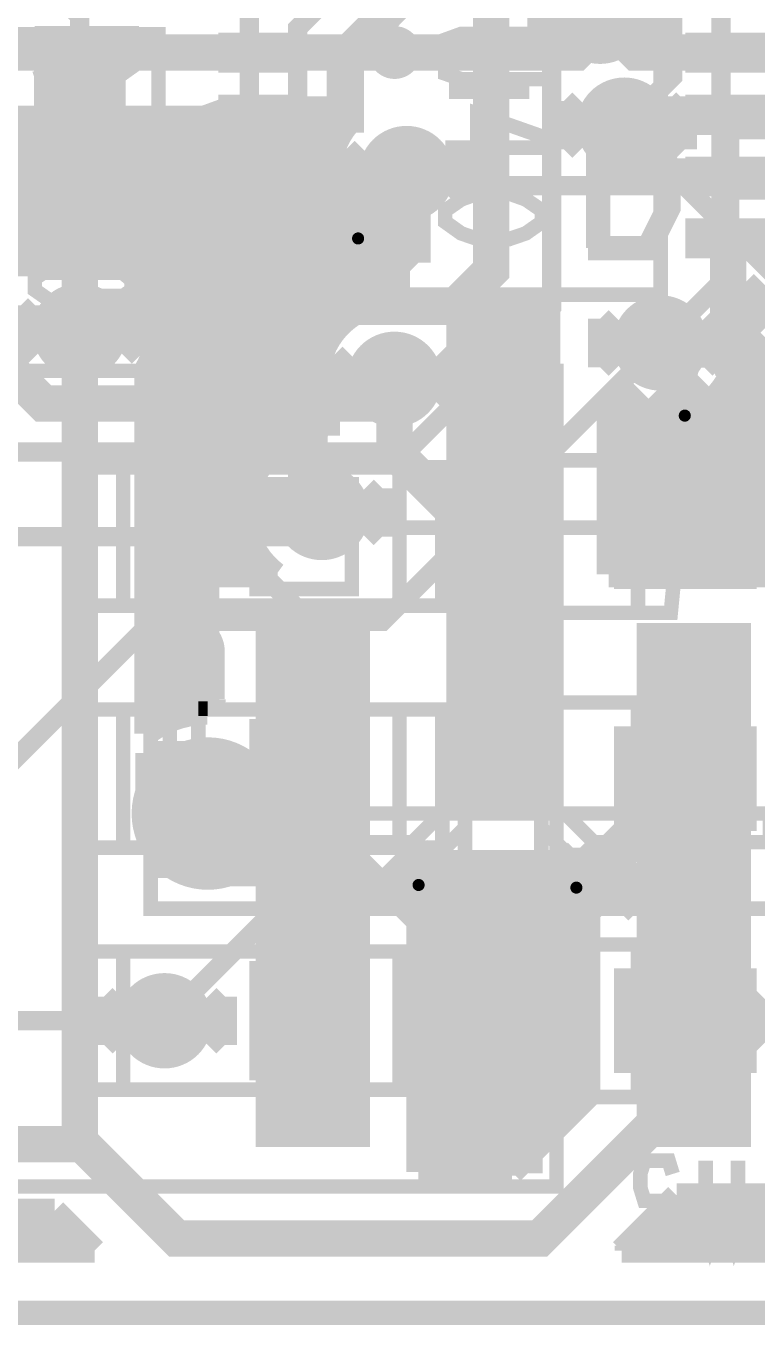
# Model space of a CAD drawing. Extents: x -10 to 131, y -93 to 209.
# Drawn here: x 36.26 to 43.94, y -31.13 to -17.5 of the extents above; entities that cross this region are included whole.
import ezdxf

# ---------------------------------------------------------------- set-up
doc = ezdxf.new("R2010")
doc.units = 0
doc.header["$MEASUREMENT"] = 0
doc.layers.get('0').update_dxf_attribs({"linetype": 'CONTINUOUS'})
for name, color, linetype in [('22-303-0_ASB', 7, 'CONTINUOUS'), ('22-303-0_AST', 7, 'CONTINUOUS'), ('22-303-0_BOT', 2, 'CONTINUOUS'), ('22-303-0_DRD', 6, 'CONTINUOUS'), ('22-303-0_DRL', 1, 'CONTINUOUS'), ('22-303-0_GND', 3, 'CONTINUOUS'), ('22-303-0_IN1', 10, 'CONTINUOUS'), ('22-303-0_SMB', 14, 'CONTINUOUS'), ('22-303-0_SMT', 9, 'CONTINUOUS'), ('22-303-0_SPB', 12, 'CONTINUOUS'), ('22-303-0_SPT', 11, 'CONTINUOUS'), ('22-303-0_SSB', 13, 'CONTINUOUS'), ('22-303-0_SST', 8, 'CONTINUOUS'), ('22-303-0_TOP', 15, 'CONTINUOUS'), ('THRUHOLE_NPT', 7, 'CONTINUOUS'), ('THRUHOLE_TAP', 2, 'CONTINUOUS')]:
    doc.layers.add(name, color=color, linetype=linetype)

# ---------------------------------------------------------------- blocks, each defined once
blk = doc.blocks.new('ROUND_28')
at = {"const_width": 0.54991}
blk.add_lwpolyline([(-0.274954, 0, 1), (0.274954, 0, 1)], format="xyb", close=True, dxfattribs=at)
blk = doc.blocks.new('ROUND_70')
at = {"const_width": 0.29972}
blk.add_lwpolyline([(-0.14986, 0, 1), (0.14986, 0, 1)], format="xyb", close=True, dxfattribs=at)
blk = doc.blocks.new('ROUND_75')
at = {"const_width": 0.29972}
blk.add_lwpolyline([(-0.14986, 0, 1), (0.14986, 0, 1)], format="xyb", close=True, dxfattribs=at)
blk = doc.blocks.new('RECTANGLE_76')
blk.add_solid([(0.59944, 2.74955), (0.59944, -2.74955), (-0.59944, 2.74955), (-0.59944, -2.74955)])
blk = doc.blocks.new('ROUND_117')
at = {"const_width": 0.10033}
blk.add_lwpolyline([(-0.050164, 0, 1), (0.050164, 0, 1)], format="xyb", close=True, dxfattribs=at)
blk = doc.blocks.new('ROUND_85')
at = {"const_width": 0.8001}
blk.add_lwpolyline([(-0.40005, 0, 1), (0.40005, 0, 1)], format="xyb", close=True, dxfattribs=at)
blk = doc.blocks.new('ROUND_100')
at = {"const_width": 0.50038}
blk.add_lwpolyline([(-0.25019, 0, 1), (0.25019, 0, 1)], format="xyb", close=True, dxfattribs=at)
blk = doc.blocks.new('ROUND_101')
at = {"const_width": 0.0635}
blk.add_lwpolyline([(-0.03175, 0, 1), (0.03175, 0, 1)], format="xyb", close=True, dxfattribs=at)
blk = doc.blocks.new('RECTANGLE_3')
blk.add_solid([(0.4826, 0.4064), (0.4826, -0.4064), (-0.4826, 0.4064), (-0.4826, -0.4064)])
blk = doc.blocks.new('RECTANGLE_46')
blk.add_solid([(0.7493, 0.54991), (0.7493, -0.54991), (-0.7493, 0.54991), (-0.7493, -0.54991)])
blk = doc.blocks.new('RECTANGLE_52')
blk.add_solid([(0.44958, 0.20955), (0.44958, -0.20955), (-0.44958, 0.20955), (-0.44958, -0.20955)])
blk = doc.blocks.new('ROUND_108')
at = {"const_width": 0.10033}
blk.add_lwpolyline([(-0.050164, 0, 1), (0.050164, 0, 1)], format="xyb", close=True, dxfattribs=at)

msp = doc.modelspace()

# ---------------------------------------------------------------- linework, layer by layer
at = {"layer": '22-303-0_ASB'}
for points, const_width in [([(111.00054, 208.99374), (111.00054, 198.99376), (116.0018, 198.99376), (116.0018, 208.99374), (130.50012, 208.99374), (130.50012, -31.00578), (-9.4996, -31.00578), (-9.4996, 208.99374), (111.00054, 208.99374)], 0.254), ([(41.54932, -18.14068), (40.7035, -18.14068)], 0.254), ([(36.42868, -18.56232), (36.322, -18.77568), (36.322, -19.6215), (36.42868, -19.83232), (37.06368, -19.83232), (37.16782, -19.6215), (37.16782, -18.77568), (37.06368, -18.56232), (36.42868, -18.56232)], 0.254), ([(38.62832, -18.56232), (38.62832, -19.83232), (38.4175, -19.6215), (38.20668, -19.19732), (37.99332, -19.6215), (37.7825, -19.83232), (37.7825, -18.56232)], 0.254), ([(39.243, -19.19732), (39.878, -19.19732), (40.08882, -19.41068), (40.08882, -19.6215), (39.878, -19.83232), (39.243, -19.83232), (39.243, -18.56232)], 0.254), ([(42.164, -18.56232), (42.799, -18.56232), (43.00982, -18.9865), (43.00982, -19.41068), (42.799, -19.83232), (42.164, -19.83232)], 0.254), ([(42.27068, -18.56232), (42.27068, -19.83232)], 0.254), ([(44.47032, -18.56232), (43.6245, -18.56232), (43.6245, -19.83232), (44.47032, -19.83232)], 0.254), ([(44.2595, -19.19732), (43.6245, -19.19732)], 0.254), ([(41.57472, -22.76602), (41.57472, -20.7645), (41.275, -20.7645), (40.97528, -20.7645), (40.97528, -22.76602)], 0.1524), ([(44.00042, -21.59), (44.00042, -21.41982), (44.06138, -21.25218), (44.2976, -21.25218), (44.35602, -21.41982), (44.35602, -22.26818)], 0.1524), ([(45.37456, -23.76424), (45.57522, -23.76424), (45.57522, -22.76602), (37.57422, -22.76602), (37.57422, -23.76424), (37.57422, -24.06396)], 0.1524), ([(37.57422, -23.76424), (37.77488, -23.76424)], 0.1524), ([(37.77488, -23.76424), (37.97554, -23.76424)], 0.1524), ([(42.22496, -26.06548), (42.22496, -26.3652), (40.32504, -26.3652), (40.32504, -26.06548), (37.77488, -26.06548), (37.77488, -24.06396), (37.57422, -24.06396), (37.57422, -26.3652), (39.07536, -26.3652), (39.07536, -26.76398), (37.57422, -26.76398), (37.57422, -26.3652)], 0.1524), ([(40.32504, -26.06548), (40.62476, -25.76576), (39.07536, -25.76576), (39.07536, -25.96388), (38.0746, -25.96388), (38.0746, -25.76576), (38.0746, -24.06396)], 0.1524), ([(38.27526, -24.06396), (38.27526, -24.56434)], 0.1524), ([(45.07484, -24.06396), (45.07484, -25.76576), (45.07484, -25.96388), (44.07408, -25.96388), (44.07408, -25.76576), (45.07484, -25.76576), (45.37456, -26.06548), (42.22496, -26.06548), (41.92524, -25.76576), (44.07408, -25.76576)], 0.1524), ([(38.0746, -24.66594), (38.17366, -24.66594)], 0.1524), ([(37.77488, -26.06548), (38.0746, -25.76576), (39.07536, -25.76576)], 0.1524), ([(40.62476, -25.76576), (40.87368, -25.76576)], 0.1524), ([(41.97604, -26.3652), (41.97604, -26.21534), (41.67378, -25.91562), (41.67378, -25.76576), (40.87368, -25.76576), (40.87368, -25.91562), (40.87368, -26.3652)], 0.1524), ([(41.67378, -25.76576), (41.92524, -25.76576)], 0.1524), ([(40.57396, -26.3652), (40.57396, -26.21534), (40.87368, -25.91562)], 0.1524), ([(41.67378, -25.91562), (41.67378, -26.3652)], 0.1524), ([(39.57574, -26.76398), (39.57574, -28.7655), (39.27602, -28.7655), (38.97376, -28.7655), (38.97376, -26.76398)], 0.1524), ([(44.07408, -26.76398), (39.07536, -26.76398)], 0.1524), ([(43.5737, -26.76398), (43.5737, -28.7655), (43.27398, -28.7655), (42.97426, -28.7655), (42.97426, -26.76398), (39.27602, -26.76398)], 0.1524)]:
    msp.add_lwpolyline(points, dxfattribs=dict(at, const_width=const_width))
at = {"layer": '22-303-0_ASB', "const_width": 0.1524}
for points in [[(38.0746, -24.06396, 0.4142136), (37.77488, -23.76424)], [(38.27526, -24.06396, 0.4142136), (37.97554, -23.76424)], [(39.27602, -24.46528, 0.4142136), (38.9763, -24.765)], [(39.57574, -24.765, 0.4142136), (39.27602, -24.46528)], [(41.275, -24.46528, 0.4142136), (40.97528, -24.765)], [(41.57472, -24.765, 0.4142136), (41.275, -24.46528)], [(43.27398, -24.46528, 0.4142136), (42.97426, -24.765)], [(43.5737, -24.765, 0.4142136), (43.27398, -24.46528)], [(38.18636, -24.66594, 0.4142136), (38.28542, -24.56688)], [(38.97376, -24.765, 0.4142136), (39.27602, -25.06726)], [(39.27602, -25.06472, 0.4142136), (39.57574, -24.765)], [(40.97528, -24.765, 0.4142136), (41.275, -25.06472)], [(41.275, -25.06472, 0.4142136), (41.57472, -24.765)], [(42.97426, -24.765, 0.4142136), (43.27398, -25.06472)], [(43.27398, -25.06472, 0.4142136), (43.5737, -24.765)]]:
    msp.add_lwpolyline(points, format="xyb", dxfattribs=at)
at = {"layer": '22-303-0_AST'}
for points, const_width in [([(111.00054, 208.99374), (111.00054, 198.99376), (116.0018, 198.99376), (116.0018, 208.99374), (130.50012, 208.99374), (130.50012, -31.00578), (-9.4996, -31.00578), (-9.4996, 208.99374), (111.00054, 208.99374)], 0.254), ([(39.497, -17.78), (39.497, -20.32), (42.926, -20.32), (42.926, -17.272), (40.005, -17.272), (39.497, -17.78)], 0.1524), ([(37.6555, -20.5105), (37.6555, -17.5895), (36.0172, -17.5895), (36.0172, -20.5105), (37.6555, -20.5105)], 0.1524), ([(36.86556, -17.57934), (36.86556, -17.93494), (37.03574, -18.05432), (37.20592, -18.05432), (37.37356, -17.93494), (37.37356, -17.57934), (36.35756, -17.57934)], 0.1524), ([(41.6814, -18.0594), (40.83304, -18.0594), (40.6654, -18.00098), (40.6654, -17.64538), (40.83304, -17.58442), (41.6814, -17.58442)], 0.1524), ([(36.86556, -17.87652), (36.35756, -18.05432)], 0.1524), ([(38.989, -18.8214), (39.15918, -18.76298), (39.15918, -18.40738), (38.989, -18.34642), (38.81882, -18.34642), (38.65118, -18.40738), (38.65118, -18.76298), (38.481, -18.8214), (38.31082, -18.8214), (38.14318, -18.76298), (38.14318, -18.40738), (38.31082, -18.34642)], 0.1524), ([(41.00322, -18.8976), (41.00322, -18.42262), (41.6814, -18.66138), (41.6814, -18.77822), (40.6654, -18.77822)], 0.1524), ([(36.35756, -18.77314), (36.35756, -18.53692)], 0.1524), ([(36.35756, -18.65376), (37.37356, -18.65376), (37.20592, -18.53692)], 0.1524), ([(36.86556, -19.19732), (36.86556, -19.55292), (36.69792, -19.61134), (36.52774, -19.61134), (36.35756, -19.55292), (36.35756, -19.19732), (36.52774, -19.13636), (36.69792, -19.13636), (37.37356, -19.37512)], 0.1524), ([(38.81882, -19.42338), (38.65118, -19.42338), (38.14318, -19.24558), (38.31082, -19.18462), (39.15918, -19.18462)], 0.1524), ([(40.6654, -19.43862), (40.83304, -19.32178), (41.00322, -19.26082), (41.34104, -19.26082), (41.51122, -19.32178), (41.6814, -19.43862), (41.6814, -19.558), (41.51122, -19.67738), (41.34104, -19.7358), (41.00322, -19.7358), (40.83304, -19.67738), (40.6654, -19.558), (40.6654, -19.43862)], 0.1524), ([(39.15918, -19.6596), (38.31082, -19.6596), (38.14318, -19.60118), (38.65118, -19.42338)], 0.1524), ([(36.35756, -20.15236), (36.52774, -20.03552), (36.69792, -19.97456), (37.03574, -19.97456), (37.20592, -20.03552), (37.37356, -20.15236), (37.37356, -20.27174), (37.20592, -20.39112), (37.03574, -20.44954), (36.69792, -20.44954), (36.52774, -20.39112), (36.35756, -20.27174), (36.35756, -20.15236)], 0.1524), ([(38.14318, -20.4978), (38.14318, -20.02282), (38.81882, -20.4978), (38.989, -20.4978), (39.15918, -20.43938), (39.15918, -20.08378), (38.989, -20.02282)], 0.1524), ([(35.63366, -29.6799), (35.63366, -21.1201), (41.8338, -21.1201), (41.8338, -29.6799), (35.63366, -29.6799)], 0.1524), ([(40.63492, -22.13356), (36.83508, -22.13356), (36.83508, -23.5839), (40.63492, -23.5839), (40.63492, -22.13356)], 0.1524), ([(37.28466, -23.5839), (37.28466, -22.13356)], 0.1524), ([(40.18534, -22.13356), (40.18534, -23.5839)], 0.1524), ([(41.8338, -22.0599), (42.68978, -22.0599), (43.03268, -22.0599), (43.08602, -22.60854), (43.12666, -22.60854), (43.63466, -22.60854), (43.63466, -23.10892), (43.12666, -23.10892), (43.08602, -23.10892), (43.03268, -23.6601), (42.68978, -23.6601), (41.8338, -23.6601)], 0.1524), ([(42.68978, -22.0599), (42.68978, -23.6601)], 0.1524), ([(39.68496, -22.30882), (39.68496, -23.40864), (38.6842, -23.40864), (38.6842, -22.30882), (39.68496, -22.30882)], 0.1524), ([(43.12666, -22.60854), (43.12666, -23.10892)], 0.1524), ([(41.8338, -24.5999), (42.68978, -24.5999), (43.03268, -24.5999), (43.08602, -25.14854), (43.12666, -25.14854), (43.63466, -25.14854), (43.63466, -25.64892), (43.12666, -25.64892), (43.08602, -25.64892), (43.03268, -26.2001), (42.68978, -26.2001), (41.8338, -26.2001)], 0.1524), ([(42.68978, -24.5999), (42.68978, -26.2001)], 0.1524), ([(40.63492, -24.67356), (36.83508, -24.67356), (36.83508, -26.1239), (40.63492, -26.1239), (40.63492, -24.67356)], 0.1524), ([(37.28466, -26.1239), (37.28466, -24.67356)], 0.1524), ([(40.18534, -24.67356), (40.18534, -26.1239)], 0.1524), ([(39.68496, -24.84882), (39.68496, -25.94864), (38.6842, -25.94864), (38.6842, -24.84882), (39.68496, -24.84882)], 0.1524), ([(43.12666, -25.14854), (43.12666, -25.64892)], 0.1524), ([(41.8338, -27.1399), (42.68978, -27.1399), (43.03268, -27.1399), (43.08602, -27.68854), (43.12666, -27.68854), (43.63466, -27.68854), (43.63466, -28.18892), (43.12666, -28.18892), (43.08602, -28.18892), (43.03268, -28.7401), (42.68978, -28.7401), (41.8338, -28.7401)], 0.1524), ([(42.68978, -27.1399), (42.68978, -28.7401)], 0.1524), ([(36.83508, -28.6639), (40.63492, -28.6639), (40.63492, -27.21356), (36.83508, -27.21356), (36.83508, -28.6639)], 0.1524), ([(37.28466, -27.21356), (37.28466, -28.6639)], 0.1524), ([(40.18534, -28.6639), (40.18534, -27.21356)], 0.1524), ([(38.6842, -28.48864), (38.6842, -27.38882), (39.68496, -27.38882), (39.68496, -28.48864), (38.6842, -28.48864)], 0.1524), ([(43.12666, -27.68854), (43.12666, -28.18892)], 0.1524), ([(41.61282, -29.30398), (41.61282, -29.5402)], 0.1524), ([(41.61282, -29.42082), (40.59682, -29.42082), (40.767, -29.5402)], 0.1524)]:
    msp.add_lwpolyline(points, dxfattribs=dict(at, const_width=const_width))
at = {"layer": '22-303-0_AST', "const_width": 0.1524}
for points in [[(40.13454, -17.57934, 0.4142136), (39.93388, -17.78)], [(40.3352, -17.78, 0.4142136), (40.13454, -17.57934)], [(39.93388, -17.78, 0.4142136), (40.13454, -17.98066)], [(40.13454, -17.98066, 0.4142136), (40.3352, -17.78)]]:
    msp.add_lwpolyline(points, format="xyb", dxfattribs=at)
at = {"layer": '22-303-0_BOT'}
for points, const_width in [([(42.926, -20.828), (43.561, -20.193), (43.561, 14.859)], 0.2032), ([(42.799, -1.905), (43.053, -2.159), (43.053, -18.034), (42.545, -18.542)], 0.2032), ([(42.291, -17.399), (42.291, -17.526), (42.037, -17.78), (31.623, -17.78), (31.115, -17.272)], 0.381), ([(39.6875, -18.4785), (31.623, -18.4785)], 0.254), ([(39.7002, -18.4658), (31.75508, -18.4658)], 0.254), ([(36.1696, -18.4785), (36.1696, -20.0025)], 0.254), ([(36.3982, -18.4785), (36.3982, -20.0025)], 0.254), ([(36.6268, -18.4785), (36.6268, -19.91868)], 0.254), ([(36.8554, -18.4785), (36.8554, -19.89328)], 0.254), ([(37.084, -18.4785), (37.084, -19.93392)], 0.254), ([(37.3126, -18.4785), (37.3126, -20.0533)], 0.254), ([(37.5412, -18.4785), (37.5412, -20.31746)], 0.254), ([(37.7698, -18.4785), (37.7698, -24.78786)], 0.254), ([(37.9984, -18.4785), (37.9984, -24.72182)], 0.254), ([(38.227, -18.4785), (38.227, -23.25624)], 0.254), ([(38.4556, -18.4785), (38.4556, -23.25624)], 0.254), ([(38.6842, -18.4785), (38.6842, -22.17928)], 0.254), ([(38.9128, -18.4785), (38.9128, -21.94052)], 0.254), ([(39.1414, -18.4785), (39.1414, -21.8313)], 0.254), ([(39.37, -18.4785), (39.37, -20.93976)], 0.254), ([(39.5986, -18.4785), (39.5986, -18.58518)], 0.254), ([(39.53256, -18.6944), (31.0896, -18.6944)], 0.254), ([(39.46144, -18.923), (31.0896, -18.923)], 0.254), ([(39.45636, -19.1516), (31.0896, -19.1516)], 0.254), ([(39.5224, -19.3802), (31.0896, -19.3802)], 0.254), ([(39.6748, -19.6088), (31.0896, -19.6088)], 0.254), ([(39.5986, -19.51482), (39.5986, -20.60194)], 0.254), ([(39.8272, -19.73326), (39.8272, -20.4597)], 0.254), ([(40.07866, -19.8374), (31.0896, -19.8374)], 0.254), ([(40.0558, -19.83232), (40.0558, -20.40382)], 0.254), ([(40.16756, -19.85264), (40.16756, -20.40128)], 0.254), ([(36.4236, -20.0025), (35.3314, -20.0025)], 0.254), ([(40.16756, -20.066), (37.32784, -20.066)], 0.254), ([(40.16756, -20.2946), (37.5285, -20.2946)], 0.254), ([(40.16756, -20.40128), (40.1322, -20.40361)], 0.254), ([(34.925, -20.701), (36.703, -20.701), (36.83, -20.828), (36.83, -20.701)], 0.381), ([(39.70528, -20.5232), (37.6174, -20.5232)], 0.254), ([(36.83, -20.701), (36.83, -20.828), (36.83, -29.21), (37.846, -30.226), (41.656, -30.226), (43.27398, -28.60802), (43.27398, -26.51506)], 0.381), ([(39.46652, -20.7518), (37.63518, -20.7518)], 0.254), ([(39.3573, -20.9804), (37.58692, -20.9804)], 0.254), ([(43.84294, -20.9804), (43.71848, -20.9804)], 0.254), ([(43.75658, -20.85848), (43.73118, -20.88388)], 0.254), ([(37.5285, -21.1074), (37.5285, -24.92756)], 0.254), ([(37.5412, -21.08454), (37.5412, -24.9174)], 0.254), ([(43.7134, -21.00834), (43.7134, -23.25624)], 0.254), ([(43.942, -21.07438), (43.942, -23.25624)], 0.254), ([(39.32428, -21.209), (37.5285, -21.209)], 0.254), ([(40.132, -21.209), (40.132, -21.971), (41.17594, -23.01494), (41.275, -23.01494)], 0.381), ([(44.18076, -21.209), (43.6372, -21.209)], 0.254), ([(39.3573, -21.4376), (37.5285, -21.4376)], 0.254), ([(39.37, -21.4757), (39.37, -21.79828)], 0.254), ([(42.38244, -21.4249), (42.38244, -23.25624)], 0.254), ([(45.2755, -21.4376), (43.45432, -21.4376)], 0.254), ([(43.4848, -21.40966), (43.4848, -23.25624)], 0.254), ([(39.4335, -21.6154), (39.4335, -21.80082)], 0.254), ([(42.5704, -21.5519), (42.5704, -23.25624)], 0.254), ([(42.799, -21.62556), (42.799, -23.25624)], 0.254), ([(43.0276, -21.6281), (43.0276, -23.25624)], 0.254), ([(43.2562, -21.5646), (43.2562, -23.25624)], 0.254), ([(39.4335, -21.6662), (37.5285, -21.6662)], 0.254), ([(39.4335, -21.80082), (39.37, -21.79832)], 0.254), ([(45.2755, -21.6662), (42.38244, -21.6662)], 0.254), ([(38.98646, -21.8948), (37.5285, -21.8948)], 0.254), ([(45.2755, -21.8948), (42.38244, -21.8948)], 0.254), ([(38.7223, -22.1234), (37.5285, -22.1234)], 0.254), ([(45.2755, -22.1234), (42.38244, -22.1234)], 0.254), ([(38.60292, -22.352), (37.5285, -22.352)], 0.254), ([(45.2755, -22.352), (42.38244, -22.352)], 0.254), ([(38.56228, -22.5806), (37.5285, -22.5806)], 0.254), ([(45.2755, -22.5806), (42.38244, -22.5806)], 0.254), ([(38.58768, -22.8092), (37.5285, -22.8092)], 0.254), ([(45.2755, -22.8092), (42.38244, -22.8092)], 0.254), ([(38.68674, -23.0378), (37.5285, -23.0378)], 0.254), ([(38.6842, -23.03272), (38.6842, -23.25624)], 0.254), ([(45.2755, -23.0378), (42.38244, -23.0378)], 0.254), ([(38.90518, -23.2664), (37.5285, -23.2664)], 0.254), ([(38.89248, -23.25624), (38.16858, -23.25624)], 0.254), ([(38.16858, -23.25624), (38.16858, -24.70658)], 0.254), ([(44.38142, -23.25624), (42.38244, -23.25624)], 0.254), ([(45.2755, -23.2664), (42.38244, -23.2664)], 0.254), ([(38.16858, -23.495), (37.5285, -23.495)], 0.254), ([(38.16858, -23.7236), (37.5285, -23.7236)], 0.254), ([(38.16858, -23.9522), (37.5285, -23.9522)], 0.254), ([(38.16858, -24.1808), (37.5285, -24.1808)], 0.254), ([(38.16858, -24.4094), (37.5285, -24.4094)], 0.254), ([(38.16858, -24.638), (37.5285, -24.638)], 0.254), ([(37.6174, -24.8666), (37.5285, -24.8666)], 0.254), ([(43.307, -25.781), (43.307, -28.575), (43.27398, -28.60802), (43.27398, -26.51506)], 0.381), ([(42.16654, -26.27376), (40.38346, -26.27376)], 0.254), ([(40.38346, -26.27376), (40.38346, -29.5275)], 0.254), ([(40.513, -26.27376), (40.513, -29.5275)], 0.254), ([(40.7416, -26.27376), (40.7416, -29.5275)], 0.254), ([(40.9702, -26.27376), (40.9702, -29.5275)], 0.254), ([(41.1988, -26.27376), (41.1988, -29.5275)], 0.254), ([(41.4274, -26.27376), (41.4274, -29.46654)], 0.254), ([(41.656, -26.27376), (41.656, -29.23794)], 0.254), ([(41.8846, -26.27376), (41.8846, -29.00934)], 0.254), ([(42.1132, -26.27376), (42.1132, -28.78074)], 0.254), ([(42.16654, -26.27376), (42.16654, -28.7274)], 0.254), ([(22.733, -29.2354), (36.8046, -29.2354), (36.83, -29.21), (37.846, -30.226), (41.656, -30.226), (43.27398, -28.60802), (43.27398, -26.51506)], 0.381), ([(40.38346, -26.51506), (39.27602, -26.51506)], 0.254), ([(39.27602, -26.51506), (40.386, -26.51506)], 0.2032), ([(42.16654, -26.4668), (40.38346, -26.4668)], 0.254), ([(42.16654, -26.6954), (40.38346, -26.6954)], 0.254), ([(42.16654, -26.924), (40.38346, -26.924)], 0.254), ([(42.16654, -27.1526), (40.38346, -27.1526)], 0.254), ([(42.16654, -27.3812), (40.38346, -27.3812)], 0.254), ([(42.16654, -27.6098), (40.38346, -27.6098)], 0.254), ([(42.16654, -27.8384), (40.38346, -27.8384)], 0.254), ([(42.16654, -28.067), (40.38346, -28.067)], 0.254), ([(42.16654, -28.2956), (40.38346, -28.2956)], 0.254), ([(42.16654, -28.5242), (40.38346, -28.5242)], 0.254), ([(42.14114, -28.7528), (40.38346, -28.7528)], 0.254), ([(42.16654, -28.7274), (41.36644, -29.5275)], 0.254), ([(42.16654, -28.7274), (41.36644, -29.5275)], 0.254), ([(41.91254, -28.9814), (40.38346, -28.9814)], 0.254), ([(41.68394, -29.21), (40.38346, -29.21)], 0.254), ([(41.45534, -29.4386), (40.38346, -29.4386)], 0.254), ([(41.36644, -29.5275), (40.38346, -29.5275)], 0.254), ([(41.36644, -29.5275), (40.38346, -29.5275)], 0.254), ([(43.09618, -29.77388), (42.51706, -30.353)], 0.254), ([(43.09618, -29.77388), (42.51706, -30.353)], 0.254), ([(43.0276, -29.84246), (43.0276, -30.353)], 0.254), ([(44.38142, -29.77388), (43.09618, -29.77388)], 0.254), ([(43.2562, -29.77388), (43.2562, -30.353)], 0.254), ([(43.4848, -29.77388), (43.4848, -30.353)], 0.254), ([(43.7134, -29.77388), (43.7134, -30.353)], 0.254), ([(43.942, -29.77388), (43.942, -30.353)], 0.254), ([(36.56584, -29.9339), (23.1394, -29.9339)], 0.254), ([(36.1696, -29.9339), (36.1696, -30.353)], 0.254), ([(36.3982, -29.9339), (36.3982, -30.353)], 0.254), ([(36.56584, -29.9339), (36.98494, -30.353)], 0.254), ([(36.56584, -29.9339), (36.98494, -30.353)], 0.254), ([(48.34128, -29.8958), (42.97426, -29.8958)], 0.254), ([(36.6268, -29.99486), (36.6268, -30.353)], 0.254), ([(42.799, -30.07106), (42.799, -30.353)], 0.254), ([(36.75634, -30.1244), (-8.636, -30.1244)], 0.254), ([(36.8554, -30.22346), (36.8554, -30.353)], 0.254), ([(65.51676, -30.1244), (42.74566, -30.1244)], 0.254), ([(36.98494, -30.353), (-6.858, -30.353)], 0.254), ([(65.74536, -30.353), (42.51706, -30.353)], 0.254), ([(42.5704, -30.29966), (42.5704, -30.353)], 0.254)]:
    msp.add_lwpolyline(points, dxfattribs=dict(at, const_width=const_width))
at = {"layer": '22-303-0_BOT', "const_width": 0.254}
for points in [[(39.6875, -18.4785, 0.1989124), (39.45078, -19.05)], [(39.45128, -19.05, 0.3813661), (40.16756, -19.85264)], [(36.83, -19.89328, 0.132503), (36.4238, -20.00285)], [(36.83, -19.89328, 0.132503), (36.4238, -20.00285)], [(37.63772, -20.701, 0.4142136), (36.83, -19.89328)], [(37.63772, -20.701, 0.4142136), (36.83, -19.89328)], [(40.132, -20.40128, 0.4142136), (39.32428, -21.209)], [(37.5285, -21.1074, 0.1325032), (37.63812, -20.701)], [(37.5285, -21.1074, 0.1325032), (37.63812, -20.701)], [(42.926, -21.63572, 0.394063), (43.73118, -20.88388)], [(43.75658, -20.85848, 0.2647475), (44.45, -21.25332)], [(39.32428, -21.209, 0.1325025), (39.43385, -21.6152)], [(42.38244, -21.4249, 0.1867936), (42.926, -21.63531)], [(39.37, -21.79828, 0.4142136), (38.56228, -22.606)], [(38.56228, -22.606, 0.2387285), (38.8919, -23.25703)], [(38.16858, -24.70658, 0.1642517), (37.52761, -24.92641)]]:
    msp.add_lwpolyline(points, format="xyb", dxfattribs=at)
at = {"layer": '22-303-0_DRD', "const_width": 0.254}
for points in [[(111.00054, 208.99374), (111.00054, 198.99376), (116.0018, 198.99376), (116.0018, 208.99374), (130.50012, 208.99374), (130.50012, -31.00578), (-9.4996, -31.00578), (-9.4996, 208.99374), (111.00054, 208.99374)], [(41.656, -17.653), (42.291, -17.018)], [(42.291, -17.018), (42.926, -17.653)], [(41.656, -17.145), (41.656, -17.653)], [(42.291, -17.78), (41.656, -17.145)], [(42.926, -17.145), (42.291, -17.78)], [(42.926, -17.653), (42.926, -17.145)], [(41.91, -18.796), (42.545, -18.161)], [(42.545, -18.161), (43.18, -18.796)], [(41.91, -18.288), (41.91, -18.796)], [(42.545, -18.923), (41.91, -18.288)], [(43.18, -18.288), (42.545, -18.923)], [(43.18, -18.796), (43.18, -18.288)], [(39.624, -19.304), (40.259, -18.669)], [(39.624, -18.796), (39.624, -19.304)], [(40.259, -19.431), (39.624, -18.796)], [(40.259, -18.669), (40.894, -19.304)], [(40.894, -18.796), (40.259, -19.431)], [(40.894, -19.304), (40.894, -18.796)], [(39.116, -19.98472), (39.751, -19.34972)], [(39.116, -19.98472), (39.751, -19.34972)], [(39.116, -19.47672), (39.116, -19.98472)], [(39.751, -20.11172), (39.116, -19.47672)], [(39.116, -19.47672), (39.116, -19.98472)], [(39.751, -20.11172), (39.116, -19.47672)], [(39.751, -19.34972), (40.386, -19.98472)], [(39.751, -19.34972), (40.386, -19.98472)], [(40.386, -19.47672), (39.751, -20.11172)], [(40.386, -19.47672), (39.751, -20.11172)], [(40.386, -19.98472), (40.386, -19.47672)], [(40.386, -19.98472), (40.386, -19.47672)], [(43.815, -20.701), (44.45, -20.066)], [(43.815, -20.193), (43.815, -20.701)], [(44.45, -20.828), (43.815, -20.193)], [(36.195, -20.955), (36.83, -20.32)], [(36.195, -20.955), (36.83, -20.32)], [(36.83, -20.32), (37.465, -20.955)], [(36.83, -20.32), (37.465, -20.955)], [(36.195, -20.447), (36.195, -20.955)], [(36.83, -21.082), (36.195, -20.447)], [(36.195, -20.447), (36.195, -20.955)], [(36.83, -21.082), (36.195, -20.447)], [(37.465, -20.447), (36.83, -21.082)], [(37.465, -20.447), (36.83, -21.082)], [(37.465, -20.955), (37.465, -20.447)], [(37.465, -20.955), (37.465, -20.447)], [(42.291, -21.082), (42.926, -20.447)], [(42.291, -20.574), (42.291, -21.082)], [(42.926, -21.209), (42.291, -20.574)], [(42.926, -20.447), (43.561, -21.082)], [(43.561, -20.574), (42.926, -21.209)], [(43.561, -21.082), (43.561, -20.574)], [(39.497, -21.463), (40.132, -20.828)], [(40.132, -20.828), (40.767, -21.463)], [(39.497, -20.955), (39.497, -21.463)], [(40.132, -21.59), (39.497, -20.955)], [(40.767, -20.955), (40.132, -21.59)], [(40.767, -21.463), (40.767, -20.955)], [(42.545, -21.844), (43.18, -21.209)], [(42.545, -21.844), (43.18, -21.209)], [(43.18, -21.209), (43.815, -21.844)], [(43.18, -21.209), (43.815, -21.844)], [(42.545, -21.336), (42.545, -21.844)], [(43.18, -21.971), (42.545, -21.336)], [(42.545, -21.336), (42.545, -21.844)], [(43.18, -21.971), (42.545, -21.336)], [(43.815, -21.336), (43.18, -21.971)], [(43.815, -21.336), (43.18, -21.971)], [(43.815, -21.844), (43.815, -21.336)], [(43.815, -21.844), (43.815, -21.336)], [(38.735, -22.86), (39.37, -22.225)], [(39.37, -22.225), (40.005, -22.86)], [(38.735, -22.352), (38.735, -22.86)], [(39.37, -22.987), (38.735, -22.352)], [(40.005, -22.352), (39.37, -22.987)], [(40.005, -22.86), (40.005, -22.352)], [(37.53866, -25.13076), (37.53866, -25.76576)], [(38.17366, -25.13076), (37.53866, -25.13076)], [(38.17366, -26.40076), (38.17366, -25.13076)], [(37.53866, -25.76576), (38.80866, -25.76576)], [(38.80866, -25.76576), (38.80866, -26.40076)], [(39.751, -26.76906), (40.386, -26.13406)], [(40.386, -26.13406), (41.021, -26.76906)], [(41.40708, -26.797), (42.04208, -26.162)], [(41.40708, -26.797), (42.04208, -26.162)], [(41.40708, -26.797), (42.04208, -26.162)], [(42.04208, -26.162), (42.67708, -26.797)], [(42.04208, -26.162), (42.67708, -26.797)], [(42.04208, -26.162), (42.67708, -26.797)], [(39.751, -26.26106), (39.751, -26.76906)], [(40.386, -26.89606), (39.751, -26.26106)], [(41.021, -26.26106), (40.386, -26.89606)], [(41.021, -26.76906), (41.021, -26.26106)], [(41.40708, -26.289), (41.40708, -26.797)], [(42.04208, -26.924), (41.40708, -26.289)], [(41.40708, -26.289), (41.40708, -26.797)], [(42.04208, -26.924), (41.40708, -26.289)], [(41.40708, -26.289), (41.40708, -26.797)], [(42.04208, -26.924), (41.40708, -26.289)], [(42.67708, -26.289), (42.04208, -26.924)], [(42.67708, -26.289), (42.04208, -26.924)], [(42.67708, -26.289), (42.04208, -26.924)], [(42.67708, -26.797), (42.67708, -26.289)], [(42.67708, -26.797), (42.67708, -26.289)], [(42.67708, -26.797), (42.67708, -26.289)], [(38.80866, -26.40076), (38.17366, -26.40076)], [(37.084, -28.194), (37.719, -27.559)], [(37.719, -27.559), (38.354, -28.194)], [(43.815, -28.194), (44.45, -27.559)], [(37.084, -27.686), (37.084, -28.194)], [(37.719, -28.321), (37.084, -27.686)], [(38.354, -27.686), (37.719, -28.321)], [(38.354, -28.194), (38.354, -27.686)], [(43.815, -27.686), (43.815, -28.194)], [(44.45, -28.321), (43.815, -27.686)]]:
    msp.add_lwpolyline(points, dxfattribs=at)
at = {"layer": '22-303-0_DRL', "const_width": 0.254}
msp.add_lwpolyline([(111.00054, 208.99374), (111.00054, 198.99376), (116.0018, 198.99376), (116.0018, 208.99374), (130.50012, 208.99374), (130.50012, -31.00578), (-9.4996, -31.00578), (-9.4996, 208.99374), (111.00054, 208.99374)], dxfattribs=at)
at = {"layer": '22-303-0_GND', "const_width": 0.254}
msp.add_lwpolyline([(111.00054, 208.99374), (111.00054, 198.99376), (116.0018, 198.99376), (116.0018, 208.99374), (130.50012, 208.99374), (130.50012, -31.00578), (-9.4996, -31.00578), (-9.4996, 208.99374), (111.00054, 208.99374)], dxfattribs=at)
at = {"layer": '22-303-0_IN1', "const_width": 0.2032}
for points in [[(37.719, -27.94), (39.116, -26.543), (39.116, -23.622), (38.608, -23.114), (38.608, -16.129), (40.005, -14.732), (40.005, 16.891)], [(39.37, -22.606), (39.116, -22.352), (39.116, -17.526), (40.513, -16.129), (40.513, 13.335), (41.91, 14.732)], [(44.45, -20.447), (43.18, -19.177), (40.386, -19.177), (40.259, -19.05)]]:
    msp.add_lwpolyline(points, dxfattribs=at)
at = {"layer": '22-303-0_SSB'}
for points, const_width in [([(41.54932, -18.14068), (40.7035, -18.14068)], 0.254), ([(36.42868, -18.56232), (36.322, -18.77568), (36.322, -19.6215), (36.42868, -19.83232), (37.06368, -19.83232), (37.16782, -19.6215), (37.16782, -18.77568), (37.06368, -18.56232), (36.42868, -18.56232)], 0.254), ([(38.62832, -18.56232), (38.62832, -19.83232), (38.4175, -19.6215), (38.20668, -19.19732), (37.99332, -19.6215), (37.7825, -19.83232), (37.7825, -18.56232)], 0.254), ([(39.243, -19.19732), (39.878, -19.19732), (40.08882, -19.41068), (40.08882, -19.6215), (39.878, -19.83232), (39.243, -19.83232), (39.243, -18.56232)], 0.254), ([(42.164, -18.56232), (42.799, -18.56232), (43.00982, -18.9865), (43.00982, -19.41068), (42.799, -19.83232), (42.164, -19.83232)], 0.254), ([(42.27068, -18.56232), (42.27068, -19.83232)], 0.254), ([(44.47032, -18.56232), (43.6245, -18.56232), (43.6245, -19.83232), (44.47032, -19.83232)], 0.254), ([(44.2595, -19.19732), (43.6245, -19.19732)], 0.254), ([(41.57472, -22.76602), (41.57472, -20.7645), (41.275, -20.7645), (40.97528, -20.7645), (40.97528, -22.76602)], 0.1524), ([(44.00042, -21.59), (44.00042, -21.41982), (44.06138, -21.25218), (44.2976, -21.25218), (44.35602, -21.41982), (44.35602, -22.26818)], 0.1524), ([(45.37456, -23.76424), (45.57522, -23.76424), (45.57522, -22.76602), (37.57422, -22.76602), (37.57422, -23.76424), (37.57422, -24.06396)], 0.1524), ([(37.57422, -23.76424), (37.77488, -23.76424)], 0.1524), ([(37.77488, -23.76424), (37.97554, -23.76424)], 0.1524), ([(42.22496, -26.06548), (42.22496, -26.3652), (40.32504, -26.3652), (40.32504, -26.06548), (37.77488, -26.06548), (37.77488, -24.06396), (37.57422, -24.06396), (37.57422, -26.3652), (39.07536, -26.3652), (39.07536, -26.76398), (37.57422, -26.76398), (37.57422, -26.3652)], 0.1524), ([(40.32504, -26.06548), (40.62476, -25.76576), (39.07536, -25.76576), (39.07536, -25.96388), (38.0746, -25.96388), (38.0746, -25.76576), (38.0746, -24.06396)], 0.1524), ([(38.27526, -24.06396), (38.27526, -24.56434)], 0.1524), ([(45.07484, -24.06396), (45.07484, -25.76576), (45.07484, -25.96388), (44.07408, -25.96388), (44.07408, -25.76576), (45.07484, -25.76576), (45.37456, -26.06548), (42.22496, -26.06548), (41.92524, -25.76576), (44.07408, -25.76576)], 0.1524), ([(38.0746, -24.66594), (38.17366, -24.66594)], 0.1524), ([(37.77488, -26.06548), (38.0746, -25.76576), (39.07536, -25.76576)], 0.1524), ([(40.62476, -25.76576), (40.87368, -25.76576)], 0.1524), ([(41.97604, -26.3652), (41.97604, -26.21534), (41.67378, -25.91562), (41.67378, -25.76576), (40.87368, -25.76576), (40.87368, -25.91562), (40.87368, -26.3652)], 0.1524), ([(41.67378, -25.76576), (41.92524, -25.76576)], 0.1524), ([(40.57396, -26.3652), (40.57396, -26.21534), (40.87368, -25.91562)], 0.1524), ([(41.67378, -25.91562), (41.67378, -26.3652)], 0.1524), ([(39.57574, -26.76398), (39.57574, -28.7655), (39.27602, -28.7655), (38.97376, -28.7655), (38.97376, -26.76398)], 0.1524), ([(44.07408, -26.76398), (39.07536, -26.76398)], 0.1524), ([(43.5737, -26.76398), (43.5737, -28.7655), (43.27398, -28.7655), (42.97426, -28.7655), (42.97426, -26.76398), (39.27602, -26.76398)], 0.1524)]:
    msp.add_lwpolyline(points, dxfattribs=dict(at, const_width=const_width))
at = {"layer": '22-303-0_SSB', "const_width": 0.1524}
for points in [[(38.0746, -24.06396, 0.4142136), (37.77488, -23.76424)], [(38.27526, -24.06396, 0.4142136), (37.97554, -23.76424)], [(39.27602, -24.46528, 0.4142136), (38.9763, -24.765)], [(39.57574, -24.765, 0.4142136), (39.27602, -24.46528)], [(41.275, -24.46528, 0.4142136), (40.97528, -24.765)], [(41.57472, -24.765, 0.4142136), (41.275, -24.46528)], [(43.27398, -24.46528, 0.4142136), (42.97426, -24.765)], [(43.5737, -24.765, 0.4142136), (43.27398, -24.46528)], [(38.18636, -24.66594, 0.4142136), (38.28542, -24.56688)], [(38.97376, -24.765, 0.4142136), (39.27602, -25.06726)], [(39.27602, -25.06472, 0.4142136), (39.57574, -24.765)], [(40.97528, -24.765, 0.4142136), (41.275, -25.06472)], [(41.275, -25.06472, 0.4142136), (41.57472, -24.765)], [(42.97426, -24.765, 0.4142136), (43.27398, -25.06472)], [(43.27398, -25.06472, 0.4142136), (43.5737, -24.765)]]:
    msp.add_lwpolyline(points, format="xyb", dxfattribs=at)
at = {"layer": '22-303-0_SST', "const_width": 0.1524}
for points in [[(39.497, -17.78), (39.497, -20.32), (42.926, -20.32), (42.926, -17.272), (40.005, -17.272), (39.497, -17.78)], [(37.6555, -20.5105), (37.6555, -17.5895), (36.0172, -17.5895), (36.0172, -20.5105), (37.6555, -20.5105)], [(44.09186, -21.85924), (44.09186, -21.01088), (44.00804, -21.15312)], [(43.57624, -21.717), (43.53306, -21.85924), (43.27906, -21.85924), (43.23842, -21.717), (43.23842, -21.15312), (43.27906, -21.01088), (43.53306, -21.01088), (43.57624, -21.15312)], [(35.63366, -29.6799), (35.63366, -21.1201), (41.8338, -21.1201), (41.8338, -29.6799), (35.63366, -29.6799)], [(44.17822, -21.85924), (44.00804, -21.85924)], [(40.63492, -22.13356), (36.83508, -22.13356), (36.83508, -23.5839), (40.63492, -23.5839), (40.63492, -22.13356)], [(37.28466, -23.5839), (37.28466, -22.13356)], [(40.18534, -22.13356), (40.18534, -23.5839)], [(41.8338, -22.0599), (42.68978, -22.0599), (43.03268, -22.0599), (43.08602, -22.60854), (43.12666, -22.60854), (43.63466, -22.60854), (43.63466, -23.10892), (43.12666, -23.10892), (43.08602, -23.10892), (43.03268, -23.6601), (42.68978, -23.6601), (41.8338, -23.6601)], [(42.68978, -22.0599), (42.68978, -23.6601)], [(39.68496, -22.30882), (39.68496, -23.40864), (38.6842, -23.40864), (38.6842, -22.30882), (39.68496, -22.30882)], [(43.12666, -22.60854), (43.12666, -23.10892)], [(41.8338, -24.5999), (42.68978, -24.5999), (43.03268, -24.5999), (43.08602, -25.14854), (43.12666, -25.14854), (43.63466, -25.14854), (43.63466, -25.64892), (43.12666, -25.64892), (43.08602, -25.64892), (43.03268, -26.2001), (42.68978, -26.2001), (41.8338, -26.2001)], [(42.68978, -24.5999), (42.68978, -26.2001)], [(40.63492, -24.67356), (36.83508, -24.67356), (36.83508, -26.1239), (40.63492, -26.1239), (40.63492, -24.67356)], [(37.28466, -26.1239), (37.28466, -24.67356)], [(40.18534, -24.67356), (40.18534, -26.1239)], [(39.68496, -24.84882), (39.68496, -25.94864), (38.6842, -25.94864), (38.6842, -24.84882), (39.68496, -24.84882)], [(43.12666, -25.14854), (43.12666, -25.64892)], [(41.8338, -27.1399), (42.68978, -27.1399), (43.03268, -27.1399), (43.08602, -27.68854), (43.12666, -27.68854), (43.63466, -27.68854), (43.63466, -28.18892), (43.12666, -28.18892), (43.08602, -28.18892), (43.03268, -28.7401), (42.68978, -28.7401), (41.8338, -28.7401)], [(42.68978, -27.1399), (42.68978, -28.7401)], [(36.83508, -28.6639), (40.63492, -28.6639), (40.63492, -27.21356), (36.83508, -27.21356), (36.83508, -28.6639)], [(37.28466, -27.21356), (37.28466, -28.6639)], [(40.18534, -28.6639), (40.18534, -27.21356)], [(38.6842, -28.48864), (38.6842, -27.38882), (39.68496, -27.38882), (39.68496, -28.48864), (38.6842, -28.48864)], [(43.12666, -27.68854), (43.12666, -28.18892)], [(41.42994, -29.16682), (41.42994, -29.337)], [(41.42994, -29.25318), (40.58412, -29.25318), (40.72382, -29.337)], [(43.053, -29.54782), (43.00982, -29.40812), (42.75582, -29.40812), (42.71264, -29.54782), (42.71264, -29.69006), (42.75582, -29.82976), (43.00982, -29.82976), (43.053, -29.972), (43.053, -30.11424), (43.00982, -30.25394), (42.75582, -30.25394), (42.71264, -30.11424)], [(43.56862, -29.69006), (43.56862, -29.82976), (43.44162, -30.25394), (43.39844, -30.11424), (43.39844, -29.40812)], [(43.7388, -29.40812), (43.7388, -30.11424), (43.69562, -30.25394), (43.56862, -29.82976)]]:
    msp.add_lwpolyline(points, dxfattribs=at)
for points in [[(40.13454, -17.57934, 0.4142136), (39.93388, -17.78)], [(40.3352, -17.78, 0.4142136), (40.13454, -17.57934)], [(39.93388, -17.78, 0.4142136), (40.13454, -17.98066)], [(40.13454, -17.98066, 0.4142136), (40.3352, -17.78)]]:
    msp.add_lwpolyline(points, format="xyb", dxfattribs=at)
at = {"layer": '22-303-0_TOP'}
for points, const_width in [([(39.624, -17.78), (39.751, -17.78), (40.64, -16.891), (40.64, -9.144), (45.085, -4.699), (58.801, -4.699), (62.611, -8.509), (64.77, -8.509), (64.897, -8.636)], 0.2032), ([(43.63466, -13.97), (41.656, -13.97), (41.148, -14.478), (41.148, -20.066), (40.767, -20.447), (36.83, -20.447), (36.83, -19.7612)], 0.381), ([(36.068, -16.637), (36.83, -17.399), (36.83, -18.3388)], 0.2032), ([(15.875, -21.5138), (17.1958, -20.193), (19.558, -20.193), (19.939, -20.574), (22.098, -20.574), (22.479, -20.193), (22.479, -19.431), (22.86, -19.05), (31.75, -19.05), (32.004, -19.304), (32.004, -20.701), (33.274, -21.971), (40.259, -21.971), (41.783, -20.447), (41.783, -17.78), (41.656, -17.653), (41.656, -17.145), (42.037, -16.764), (44.323, -16.764)], 0.2032), ([(43.63466, -17.78), (42.672, -17.78), (42.291, -17.399)], 0.381), ([(38.735, -17.78), (39.624, -17.78)], 0.381), ([(38.735, -18.43024), (39.624, -18.43024), (39.624, -17.78), (38.735, -17.78)], 0.381), ([(45.72, -19.7612), (44.704, -18.7452), (44.704, -18.288), (44.196, -17.78), (43.63466, -17.78)], 0.2032), ([(34.925, -18.3388), (34.9758, -18.3388), (35.941, -19.304), (35.941, -20.955), (36.449, -21.463), (39.878, -21.463), (40.132, -21.209)], 0.381), ([(43.63466, -19.08048), (42.545, -19.08048), (42.545, -18.542), (42.545, -18.43024), (43.63466, -18.43024)], 0.381), ([(43.63466, -19.08048), (42.545, -19.08048), (42.545, -18.542)], 0.381), ([(42.545, -18.542), (43.5229, -18.542), (43.63466, -18.43024)], 0.2032), ([(42.545, -18.542), (43.5229, -18.542), (43.63466, -18.43024)], 0.2032), ([(40.259, -19.05), (40.35552, -19.05), (40.386, -19.08048), (38.735, -19.08048)], 0.2032), ([(36.83, -19.7612), (36.83, -20.447), (36.83, -20.701)], 0.381), ([(36.83, -20.701), (36.83, -20.447), (36.83, -19.7612)], 0.381), ([(38.735, -19.73072), (39.751, -19.73072)], 0.381), ([(39.751, -19.73072), (38.735, -19.73072)], 0.381), ([(45.72, -22.7838), (45.72, -22.733), (43.63466, -20.64766), (43.63466, -19.73072)], 0.381), ([(34.28492, -25.4), (35.941, -25.4), (37.592, -23.749), (40.005, -23.749), (42.926, -20.828)], 0.2032), ([(43.18, -21.59), (43.18508, -21.59508), (43.18508, -22.86)], 0.381), ([(43.18, -21.59), (43.18508, -21.59508), (43.18508, -22.86)], 0.381), ([(34.29, -22.733), (34.417, -22.86), (39.116, -22.86), (39.37, -22.606)], 0.2032), ([(42.04208, -26.543), (43.18508, -25.4)], 0.381), ([(42.04208, -26.543), (43.18508, -25.4), (42.04208, -26.543)], 0.381), ([(43.18508, -27.94), (44.45, -27.94)], 0.381), ([(34.28492, -27.94), (37.719, -27.94)], 0.2032)]:
    msp.add_lwpolyline(points, dxfattribs=dict(at, const_width=const_width))

# ---------------------------------------------------------------- block references
at = {"layer": '22-303-0_BOT'}
for name, p in [('ROUND_70', (42.291, -17.399)), ('ROUND_70', (42.545, -18.542)), ('ROUND_70', (40.259, -19.05)), ('ROUND_75', (39.751, -19.73072)), ('RECTANGLE_76', (41.275, -23.01494)), ('ROUND_70', (36.83, -20.701)), ('ROUND_70', (42.926, -20.828)), ('ROUND_70', (40.132, -21.209)), ('ROUND_75', (43.18, -21.59)), ('ROUND_70', (39.37, -22.606)), ('RECTANGLE_76', (39.27602, -26.51506)), ('RECTANGLE_76', (43.27398, -26.51506)), ('ROUND_28', (38.17366, -25.76576)), ('ROUND_70', (40.386, -26.51506)), ('ROUND_70', (42.04208, -26.543)), ('ROUND_70', (37.719, -27.94))]:
    msp.add_blockref(name, p, dxfattribs=at)
at = {"layer": '22-303-0_DRL'}
for name, p in [('ROUND_117', (42.545, -18.542)), ('ROUND_117', (40.259, -19.05)), ('ROUND_117', (39.751, -19.73072)), ('ROUND_117', (36.83, -20.701)), ('ROUND_117', (42.926, -20.828)), ('ROUND_117', (40.132, -21.209)), ('ROUND_117', (43.18, -21.59)), ('ROUND_117', (39.37, -22.606)), ('ROUND_28', (38.17366, -25.76576)), ('ROUND_117', (40.386, -26.51506)), ('ROUND_117', (42.04208, -26.543)), ('ROUND_117', (37.719, -27.94))]:
    msp.add_blockref(name, p, dxfattribs=at)
at = {"layer": '22-303-0_GND'}
for name, p in [('ROUND_100', (42.291, -17.399)), ('ROUND_100', (42.545, -18.542)), ('ROUND_100', (40.259, -19.05)), ('ROUND_101', (39.751, -19.73072)), ('ROUND_100', (36.83, -20.701)), ('ROUND_100', (42.926, -20.828)), ('ROUND_100', (40.132, -21.209)), ('ROUND_101', (43.18, -21.59)), ('ROUND_100', (39.37, -22.606)), ('ROUND_85', (38.17366, -25.76576)), ('ROUND_101', (40.386, -26.51506)), ('ROUND_101', (42.04208, -26.543)), ('ROUND_100', (37.719, -27.94))]:
    msp.add_blockref(name, p, dxfattribs=at)
at = {"layer": '22-303-0_IN1'}
for name, p in [('ROUND_70', (42.291, -17.399)), ('ROUND_70', (42.545, -18.542)), ('ROUND_70', (40.259, -19.05)), ('ROUND_75', (39.751, -19.73072)), ('ROUND_70', (36.83, -20.701)), ('ROUND_70', (42.926, -20.828)), ('ROUND_70', (40.132, -21.209)), ('ROUND_75', (43.18, -21.59)), ('ROUND_70', (39.37, -22.606)), ('ROUND_28', (38.17366, -25.76576)), ('ROUND_70', (40.386, -26.51506)), ('ROUND_70', (42.04208, -26.543)), ('ROUND_70', (37.719, -27.94))]:
    msp.add_blockref(name, p, dxfattribs=at)
at = {"layer": '22-303-0_SMB'}
for p in [(41.275, -23.01494), (39.27602, -26.51506), (43.27398, -26.51506)]:
    msp.add_blockref('RECTANGLE_76', p, dxfattribs=at)
at = {"layer": '22-303-0_SMT'}
for name, p in [('RECTANGLE_52', (38.735, -17.78)), ('RECTANGLE_52', (43.63466, -17.78)), ('RECTANGLE_3', (36.83, -18.3388)), ('RECTANGLE_52', (38.735, -18.43024)), ('RECTANGLE_52', (43.63466, -18.43024)), ('RECTANGLE_52', (38.735, -19.08048)), ('RECTANGLE_52', (43.63466, -19.08048)), ('RECTANGLE_3', (36.83, -19.7612)), ('RECTANGLE_52', (38.735, -19.73072)), ('RECTANGLE_52', (43.63466, -19.73072)), ('RECTANGLE_46', (43.18508, -22.86)), ('RECTANGLE_46', (43.18508, -25.4)), ('RECTANGLE_46', (43.18508, -27.94))]:
    msp.add_blockref(name, p, dxfattribs=at)
at = {"layer": '22-303-0_SPB'}
for p in [(41.275, -23.01494), (39.27602, -26.51506), (43.27398, -26.51506)]:
    msp.add_blockref('RECTANGLE_76', p, dxfattribs=at)
at = {"layer": '22-303-0_SPT'}
for name, p in [('RECTANGLE_52', (38.735, -17.78)), ('RECTANGLE_52', (43.63466, -17.78)), ('RECTANGLE_3', (36.83, -18.3388)), ('RECTANGLE_52', (38.735, -18.43024)), ('RECTANGLE_52', (43.63466, -18.43024)), ('RECTANGLE_52', (38.735, -19.08048)), ('RECTANGLE_52', (43.63466, -19.08048)), ('RECTANGLE_3', (36.83, -19.7612)), ('RECTANGLE_52', (38.735, -19.73072)), ('RECTANGLE_52', (43.63466, -19.73072)), ('RECTANGLE_46', (43.18508, -22.86)), ('RECTANGLE_46', (43.18508, -25.4)), ('RECTANGLE_46', (43.18508, -27.94))]:
    msp.add_blockref(name, p, dxfattribs=at)
at = {"layer": '22-303-0_TOP'}
for name, p in [('ROUND_70', (42.291, -17.399)), ('RECTANGLE_52', (38.735, -17.78)), ('RECTANGLE_52', (43.63466, -17.78)), ('RECTANGLE_3', (36.83, -18.3388)), ('RECTANGLE_52', (38.735, -18.43024)), ('ROUND_70', (42.545, -18.542)), ('RECTANGLE_52', (43.63466, -18.43024)), ('ROUND_70', (40.259, -19.05)), ('RECTANGLE_52', (38.735, -19.08048)), ('RECTANGLE_52', (43.63466, -19.08048)), ('RECTANGLE_3', (36.83, -19.7612)), ('ROUND_70', (39.751, -19.73072)), ('RECTANGLE_52', (38.735, -19.73072)), ('RECTANGLE_52', (43.63466, -19.73072)), ('ROUND_70', (36.83, -20.701)), ('ROUND_70', (42.926, -20.828)), ('ROUND_70', (40.132, -21.209)), ('ROUND_70', (43.18, -21.59)), ('ROUND_70', (39.37, -22.606)), ('RECTANGLE_46', (43.18508, -22.86)), ('RECTANGLE_46', (43.18508, -25.4)), ('ROUND_28', (38.17366, -25.76576)), ('ROUND_70', (40.386, -26.51506)), ('ROUND_70', (42.04208, -26.543)), ('RECTANGLE_46', (43.18508, -27.94)), ('ROUND_70', (37.719, -27.94))]:
    msp.add_blockref(name, p, dxfattribs=at)
at = {"layer": 'THRUHOLE_NPT'}
msp.add_blockref('ROUND_28', (38.17366, -25.76576), dxfattribs=at)
at = {"layer": 'THRUHOLE_TAP'}
for p in [(42.545, -18.542), (40.259, -19.05), (39.751, -19.73072), (36.83, -20.701), (42.926, -20.828), (40.132, -21.209), (43.18, -21.59), (39.37, -22.606), (40.386, -26.51506), (42.04208, -26.543), (37.719, -27.94)]:
    msp.add_blockref('ROUND_108', p, dxfattribs=at)

doc.saveas('drawing.dxf')
